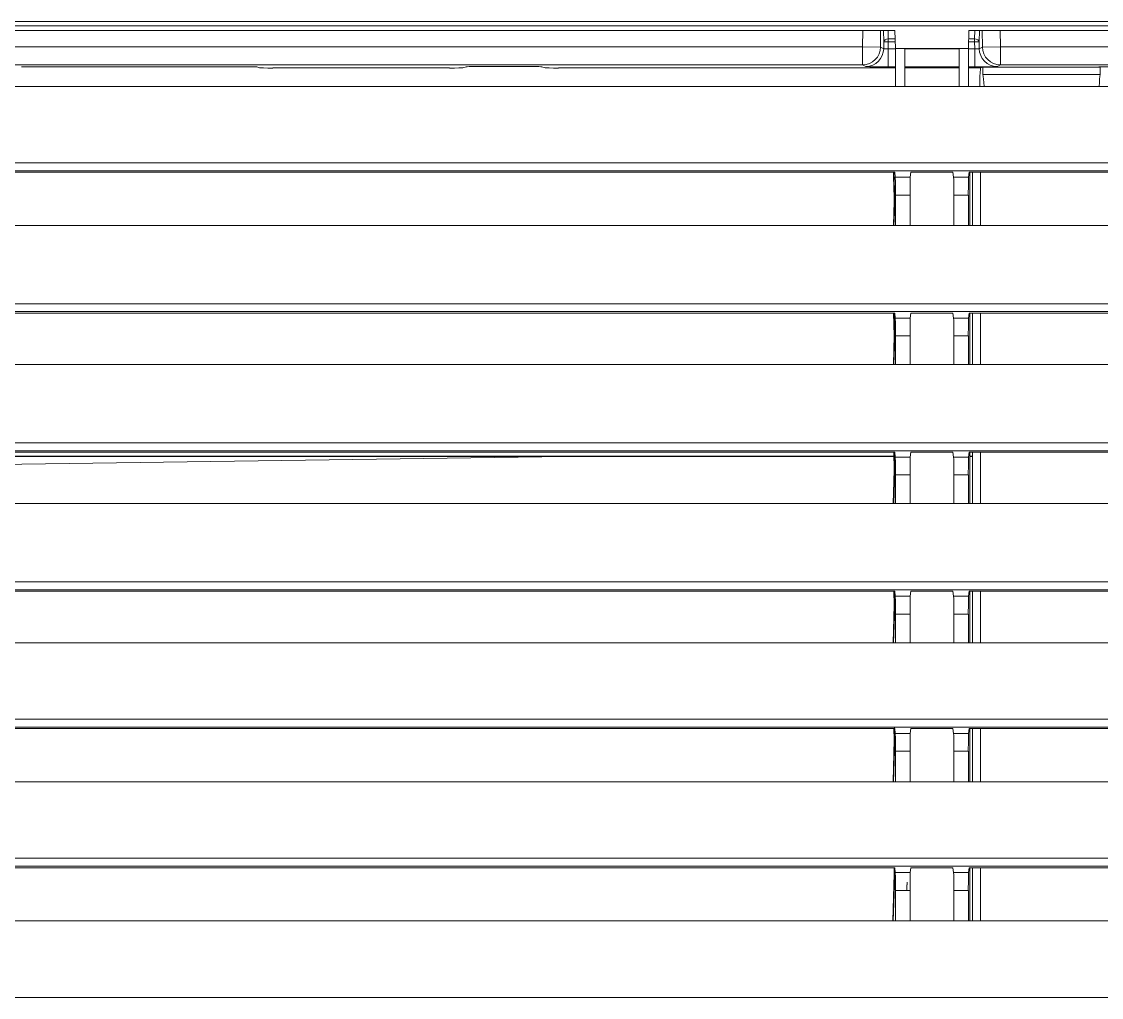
# Model space of a CAD drawing. Header units: millimetres. Extents: x 70151 to 230897, y 35202 to 113211.
# Drawn here: x 178576.7 to 178696.6, y 68894.7 to 69003 of the extents above; entities that cross this region are included whole.
import ezdxf

# ---------------------------------------------------------------- set-up
doc = ezdxf.new("R2010")
doc.units = ezdxf.units.MM
doc.header["$LTSCALE"] = 50
doc.layers.add('2-con', color=2, linetype='Continuous')
doc.layers.add('mark-B', color=2, linetype='Continuous', lineweight=20)

# ---------------------------------------------------------------- blocks, each defined once
blk = doc.blocks.new('무풍1WAY 대형')
at = {"layer": 'mark-B'}
for p, q in [((471.93, -135.26), (-471.95, -135.26)), ((-207.04, -143.76), (-26.88, -143.76)), ((-28.23, -143.76), (-28.23, -149.66)), ((-27.34, -149.66), (-27.34, -143.76)), ((-27.04, -143.76), (-27.04, -149.66)), ((-26.88, -147.14), (-26.88, -143.76)), ((-26.88, -143.76), (-25.25, -143.76)), ((-25.25, -143.76), (-25.25, -147.14)), ((-25.25, -143.76), (-20.4, -143.76)), ((-20.4, -147.14), (-20.4, -143.76)), ((-20.4, -143.76), (-18.78, -143.76)), ((-18.78, -147.14), (-18.78, -143.76)), ((-18.78, -143.76), (122.5, -143.76)), ((-18.66, -147.67), (-18.54, -143.76)), ((-18.65, -148.97), (-18.49, -143.76)), ((-26.88, -147.14), (-25.25, -147.14)), ((-20.4, -147.14), (-18.78, -147.14)), ((-20.04, -147.48), (-20.06, -147.68)), ((-18.78, -147.67), (-18.66, -147.67)), ((-469.22, -149.82), (469.2, -149.82)), ((-26.96, -149.66), (-206.96, -149.66)), ((-26.96, -149.66), (-26.89, -149.13)), ((-25.24, -149.13), (-26.89, -149.13)), ((-25.24, -149.13), (-25.17, -149.66)), ((-20.48, -149.66), (-25.17, -149.66)), ((-20.48, -149.66), (-20.42, -149.13)), ((-18.76, -149.13), (-20.42, -149.13)), ((-18.77, -148.97), (-18.68, -148.97)), ((-18.7, -149.66), (-18.76, -149.13)), ((122.42, -149.66), (-18.7, -149.66)), ((-18.63, -149.66), (-18.65, -148.97)), ((469.2, -150.7), (-469.22, -150.7)), ((-207.04, -159.2), (-26.88, -159.2)), ((-28.23, -159.2), (-28.23, -165.09)), ((-27.34, -165.09), (-27.34, -159.2)), ((-27.04, -159.2), (-27.04, -165.09)), ((-26.88, -162.58), (-26.88, -159.2)), ((-26.88, -159.2), (-25.25, -159.2)), ((-25.25, -159.2), (-25.25, -162.58)), ((-25.25, -159.2), (-20.4, -159.2)), ((-20.4, -162.58), (-20.4, -159.2)), ((-20.4, -159.2), (-18.78, -159.2)), ((-18.78, -162.58), (-18.78, -159.2)), ((-18.78, -159.2), (122.5, -159.2)), ((-18.66, -162.61), (-18.56, -159.2)), ((-18.65, -163.9), (-18.51, -159.2)), ((-26.88, -162.58), (-25.25, -162.58)), ((-20.4, -162.58), (-18.78, -162.58)), ((-18.78, -162.61), (-18.66, -162.61)), ((-18.78, -163.9), (-18.68, -163.9)), ((-18.61, -165.09), (-18.65, -163.9)), ((-466.49, -165.26), (466.47, -165.26)), ((-26.96, -165.09), (-206.96, -165.09)), ((-26.96, -165.09), (-26.89, -164.56)), ((-25.24, -164.56), (-26.89, -164.56)), ((-25.24, -164.56), (-25.17, -165.09)), ((-20.48, -165.09), (-25.17, -165.09)), ((-20.48, -165.09), (-20.42, -164.56)), ((-18.76, -164.56), (-20.42, -164.56)), ((-18.7, -165.09), (-18.76, -164.56)), ((122.42, -165.09), (-18.7, -165.09)), ((466.47, -166.13), (-466.49, -166.13)), ((-207.04, -174.63), (-26.88, -174.63)), ((-28.23, -174.63), (-28.23, -180.34)), ((-27.34, -180.34), (-27.34, -174.63)), ((-27.04, -174.63), (-27.04, -180.34)), ((-26.88, -177.81), (-26.88, -174.63)), ((-26.88, -174.63), (-25.25, -174.63)), ((-25.25, -174.63), (-25.25, -177.81)), ((-25.25, -174.63), (-20.4, -174.63)), ((-20.4, -177.81), (-20.4, -174.63)), ((-20.4, -174.63), (-18.78, -174.63)), ((-18.78, -177.81), (-18.78, -174.63)), ((-18.78, -174.63), (122.5, -174.63)), ((-18.66, -177.55), (-18.57, -174.63)), ((-18.65, -178.84), (-18.52, -174.63)), ((-26.88, -177.81), (-25.25, -177.81)), ((-20.4, -177.81), (-18.78, -177.81)), ((-18.78, -177.55), (-18.66, -177.55)), ((-26.96, -180.34), (-26.89, -179.8)), ((-25.24, -179.8), (-26.89, -179.8)), ((-25.24, -179.8), (-25.17, -180.34)), ((-20.49, -180.34), (-20.42, -179.8)), ((-18.76, -179.8), (-20.42, -179.8)), ((-18.78, -178.84), (-18.68, -178.84)), ((-18.7, -180.34), (-18.76, -179.8)), ((-18.6, -180.34), (-18.65, -178.84)), ((-463.79, -180.51), (463.77, -180.51)), ((-26.96, -180.34), (-206.96, -180.34)), ((-20.49, -180.34), (-25.17, -180.34)), ((-18.72, -180.13), (-18.66, -180.13)), ((122.42, -180.34), (-18.7, -180.34)), ((-18.66, -180.34), (-18.66, -180.13)), ((463.77, -181.38), (-463.79, -181.38)), ((-207.04, -190.07), (-26.88, -190.07)), ((-28.23, -190.07), (-28.23, -195.78)), ((-27.34, -195.78), (-27.34, -190.07)), ((-27.04, -190.07), (-27.04, -195.78)), ((-26.88, -193.25), (-26.88, -190.07)), ((-26.88, -190.07), (-25.25, -190.07)), ((-25.25, -190.07), (-25.25, -193.25)), ((-25.25, -190.07), (-20.4, -190.07)), ((-20.4, -193.25), (-20.4, -190.07)), ((-20.4, -190.07), (-18.78, -190.07)), ((-18.78, -193.25), (-18.78, -190.07)), ((-18.78, -190.07), (122.5, -190.07)), ((-18.66, -192.49), (-18.59, -190.07)), ((-18.65, -193.78), (-18.54, -190.07)), ((-18.78, -192.49), (-18.66, -192.49)), ((-26.88, -193.25), (-25.25, -193.25)), ((-20.4, -193.25), (-18.78, -193.25)), ((-18.78, -193.78), (-18.68, -193.78)), ((-18.59, -195.78), (-18.65, -193.78)), ((15.22, -195.34), (122.5, -193.82)), ((-27.04, -195.34), (-27.34, -195.34)), ((-26.96, -195.78), (-26.89, -195.23)), ((-25.24, -195.23), (-26.89, -195.23)), ((-25.24, -195.23), (-25.17, -195.78)), ((-20.49, -195.78), (-20.42, -195.23)), ((-18.76, -195.23), (-20.42, -195.23)), ((-18.77, -195.07), (-18.66, -195.07)), ((-18.7, -195.78), (-18.76, -195.23)), ((-18.64, -195.78), (-18.66, -195.07)), ((122.47, -195.34), (-18.6, -195.34)), ((-461.06, -195.94), (461.04, -195.94)), ((-26.96, -195.78), (-206.96, -195.78)), ((-20.49, -195.78), (-25.17, -195.78)), ((122.42, -195.78), (-18.7, -195.78)), ((461.04, -196.82), (-461.06, -196.82)), ((-207.04, -205.51), (-26.88, -205.51)), ((-28.23, -205.5), (-28.23, -211.21)), ((-27.34, -211.21), (-27.34, -205.5)), ((-27.04, -205.51), (-27.04, -211.21)), ((-26.88, -208.68), (-26.88, -205.51)), ((-26.88, -205.51), (-25.25, -205.51)), ((-25.25, -205.51), (-25.25, -208.68)), ((-25.25, -205.51), (-20.4, -205.51)), ((-20.4, -208.68), (-20.4, -205.51)), ((-20.4, -205.51), (-18.78, -205.51)), ((-18.78, -208.68), (-18.78, -205.51)), ((-18.78, -205.51), (122.5, -205.51)), ((-18.66, -207.42), (-18.6, -205.51)), ((-18.65, -208.72), (-18.55, -205.51)), ((-18.78, -207.42), (-18.66, -207.42)), ((-26.88, -208.68), (-25.25, -208.68)), ((-20.4, -208.68), (-18.78, -208.68)), ((-18.78, -208.72), (-18.68, -208.72)), ((-18.57, -211.22), (-18.65, -208.72)), ((-26.96, -211.22), (-26.89, -210.67)), ((-25.24, -210.67), (-26.89, -210.67)), ((-25.24, -210.67), (-25.17, -211.22)), ((-20.49, -211.22), (-20.42, -210.67)), ((-18.76, -210.67), (-20.42, -210.67)), ((-18.78, -210.01), (-18.66, -210.01)), ((-18.7, -211.22), (-18.76, -210.67)), ((-18.63, -211.22), (-18.66, -210.01)), ((-458.33, -211.38), (458.31, -211.38)), ((-26.96, -211.22), (-206.96, -211.22)), ((-20.49, -211.22), (-25.17, -211.22)), ((122.42, -211.22), (-18.7, -211.22)), ((458.31, -212.26), (-458.33, -212.26)), ((-207.04, -220.94), (-26.88, -220.94)), ((-28.23, -220.94), (-28.23, -226.83)), ((-27.34, -226.83), (-27.34, -220.94)), ((-27.04, -220.94), (-27.04, -226.83)), ((-26.88, -224.32), (-26.88, -220.94)), ((-26.88, -220.94), (-25.25, -220.94)), ((-25.25, -220.94), (-25.25, -224.32)), ((-25.25, -220.94), (-20.4, -220.94)), ((-20.4, -224.32), (-20.4, -220.94)), ((-20.4, -220.94), (-18.78, -220.94)), ((-18.78, -224.32), (-18.78, -220.94)), ((-18.78, -220.94), (122.5, -220.94)), ((-18.66, -222.36), (-18.62, -220.94)), ((-18.65, -223.65), (-18.57, -220.94)), ((-18.78, -222.36), (-18.66, -222.36)), ((-18.78, -223.65), (-18.68, -223.65)), ((-26.88, -224.32), (-25.25, -224.32)), ((-20.4, -224.32), (-18.78, -224.32)), ((-18.78, -224.95), (-18.66, -224.95)), ((-18.61, -226.84), (-18.66, -224.95)), ((-26.96, -226.84), (-26.89, -226.31)), ((-25.24, -226.31), (-26.89, -226.31)), ((-25.24, -226.31), (-25.17, -226.84)), ((-20.48, -226.84), (-20.42, -226.31)), ((-18.76, -226.31), (-20.42, -226.31)), ((-18.7, -226.84), (-18.76, -226.31)), ((-455.56, -227), (455.55, -227)), ((-26.96, -226.84), (-206.96, -226.84)), ((-20.48, -226.84), (-25.17, -226.84)), ((122.42, -226.84), (-18.7, -226.84)), ((455.55, -227.88), (-455.56, -227.88)), ((-207.04, -236.38), (-26.88, -236.38)), ((-28.16, -236.38), (-28.16, -237.16)), ((-26.88, -240.6), (-26.88, -236.38)), ((-26.88, -236.38), (-25.85, -236.38)), ((-25.85, -236.38), (-25.85, -240.6)), ((-25.85, -236.38), (-19.81, -236.38)), ((-19.81, -240.6), (-19.81, -236.38)), ((-19.81, -236.38), (-18.78, -236.38)), ((-18.78, -240.6), (-18.78, -236.38)), ((-18.78, -236.38), (122.5, -236.38)), ((-81.35, -238.56), (-41.36, -238.55)), ((-41.51, -237.69), (-28.49, -237.69)), ((-41.51, -238.5), (-41.51, -237.69)), ((-28.49, -238.5), (-41.51, -238.5)), ((-41.51, -238.5), (-41.36, -238.55)), ((-28.49, -237.69), (-28.49, -238.5)), ((-28.23, -238.42), (-28.49, -238.5)), ((-28.23, -238.17), (-28.21, -238.16)), ((-28.23, -238.17), (-28.23, -238.42)), ((-28.23, -238.42), (-26.88, -238.42)), ((-27.58, -238.55), (-27.58, -240.54)), ((-27.58, -238.55), (-26.88, -238.55)), ((-25.85, -238.42), (-19.8, -238.42)), ((-25.85, -238.55), (-19.81, -238.55)), ((-18.78, -238.42), (18.63, -238.42)), ((-18.78, -238.55), (-17.98, -238.55)), ((-17.98, -238.55), (-17.98, -240.54)), ((20.12, -238.44), (20.49, -238.56)), ((29.23, -238.44), (28.86, -238.56)), ((30.72, -238.42), (50.34, -238.42)), ((51.83, -238.44), (52.13, -238.54)), ((77.24, -238.56), (53.12, -238.56)), ((-203.39, -238.77), (-30.43, -238.77)), ((-30.43, -238.77), (-30.07, -238.59)), ((-30.43, -238.77), (-30.43, -240.76)), ((-15.49, -238.59), (-15.13, -238.77)), ((-15.13, -238.77), (-15.13, -240.76)), ((-15.13, -238.77), (118.94, -238.77)), ((27.87, -238.58), (21.48, -238.58)), ((-30.43, -240.76), (-203.39, -240.76)), ((-28.44, -240.74), (-30.43, -240.76)), ((-30.41, -242.57), (-30.43, -240.76)), ((-28.08, -240.56), (-28.44, -240.74)), ((-28.44, -240.74), (-28.42, -242.57)), ((-28.07, -241.32), (-28.08, -240.56)), ((-26.88, -240.54), (-27.58, -240.54)), ((-27.58, -240.54), (-27.57, -241.31)), ((-26.88, -240.6), (-26.94, -242.57)), ((-26.88, -240.6), (-25.85, -240.6)), ((-19.81, -240.54), (-25.85, -240.54)), ((-25.85, -240.6), (-19.81, -240.6)), ((-19.81, -240.6), (-18.78, -240.6)), ((-17.98, -240.54), (-18.78, -240.54)), ((-18.78, -240.6), (-18.71, -242.57)), ((-17.99, -241.31), (-17.98, -240.54)), ((-17.49, -240.56), (-17.49, -241.32)), ((-17.12, -240.74), (-17.49, -240.56)), ((-17.14, -242.57), (-17.12, -240.74)), ((-15.13, -240.76), (-17.12, -240.74)), ((-15.13, -240.76), (-15.15, -242.57)), ((118.94, -240.76), (-15.13, -240.76)), ((-28.1, -242.57), (-28.07, -241.32)), ((-27.57, -241.31), (-28.07, -241.32)), ((-27.57, -241.66), (-27.59, -242.57)), ((-27.57, -241.31), (-26.9, -241.31)), ((-27.57, -241.31), (-27.57, -241.66)), ((-26.91, -241.66), (-27.57, -241.66)), ((-18.76, -241.31), (-17.99, -241.31)), ((-17.99, -241.66), (-18.74, -241.66)), ((-17.99, -241.31), (-17.99, -241.66)), ((-17.99, -241.31), (-17.49, -241.32)), ((-17.97, -242.57), (-17.99, -241.66)), ((-17.46, -242.57), (-17.49, -241.32)), ((-569.85, -243.1), (569.83, -243.1)), ((-206.97, -242.57), (-26.94, -242.57)), ((-18.71, -242.57), (122.43, -242.57)), ((581.95, -243.57), (-581.96, -243.57))]:
    blk.add_line(p, q, dxfattribs=at)
for centre, major_axis, ratio, start_param, end_param in [((-26.89, -147.14), (0, -1.99), 0.008727, 0.069813, 1.570796), ((-25.24, -147.14), (0, -1.99), 0.008727, 4.712389, 6.213372), ((-20.42, -147.14), (0, -1.99), 0.008727, 0.069813, 1.570796), ((-18.76, -147.14), (0, -1.99), 0.008727, 4.712389, 6.213372), ((-18.65, -148.97), (0, -1.49), 0.017455, 3.665191, 4.712389), ((-18.65, -148.97), (0, -1.49), 0.017455, 4.712389, 5.193248), ((-26.89, -162.58), (0, -1.99), 0.008727, 0.069813, 1.570796), ((-25.24, -162.58), (0, -1.99), 0.008727, 4.712389, 6.213372), ((-20.42, -162.58), (0, -1.99), 0.008727, 0.069813, 1.570796), ((-18.76, -162.58), (0, -1.99), 0.008727, 4.712389, 6.213372), ((-18.65, -163.9), (0, -1.49), 0.017455, 3.665191, 4.712389), ((-18.65, -163.9), (0, -1.49), 0.017455, 4.712389, 5.759587), ((-26.89, -177.81), (0, -1.99), 0.008727, 0.069813, 1.570796), ((-25.24, -177.81), (0, -1.99), 0.008727, 4.712389, 6.213372), ((-20.42, -177.81), (0, -1.99), 0.008727, 0.069813, 1.570796), ((-18.76, -177.81), (0, -1.99), 0.008727, 4.712389, 6.213372), ((-18.65, -178.84), (0, -1.49), 0.017455, 3.665191, 4.712389), ((-18.65, -178.84), (0, -1.49), 0.017455, 4.712389, 5.759587), ((-18.65, -193.78), (0, -1.49), 0.017455, 3.665191, 4.712389), ((-26.89, -193.25), (0, -1.99), 0.008727, 0.069813, 1.570796), ((-25.24, -193.25), (0, -1.99), 0.008727, 4.712389, 6.213372), ((-20.42, -193.25), (0, -1.99), 0.008727, 0.069813, 1.570796), ((-18.76, -193.25), (0, -1.99), 0.008727, 4.712389, 6.213372), ((-18.65, -193.78), (0, -1.49), 0.017455, 4.712389, 5.759587), ((-18.65, -208.72), (0, -1.49), 0.017455, 3.665191, 4.712389), ((-26.89, -208.68), (0, -1.99), 0.008727, 0.069813, 1.570796), ((-25.24, -208.68), (0, -1.99), 0.008727, 4.712389, 6.213372), ((-20.42, -208.68), (0, -1.99), 0.008727, 0.069813, 1.570796), ((-18.76, -208.68), (0, -1.99), 0.008727, 4.712389, 6.213372), ((-18.65, -208.72), (0, -1.49), 0.017455, 4.712389, 5.759587), ((-18.65, -223.65), (0, -1.49), 0.017455, 3.665191, 4.712389), ((-18.65, -223.65), (0, -1.49), 0.017455, 4.712389, 5.759587), ((-26.89, -224.32), (0, -1.99), 0.008727, 0.069813, 1.570796), ((-25.24, -224.32), (0, -1.99), 0.008727, 4.712389, 6.213372), ((-20.42, -224.32), (0, -1.99), 0.008727, 0.069813, 1.570796), ((-18.76, -224.32), (0, -1.99), 0.008727, 4.712389, 6.213372), ((-41.58, -232.65), (0, -5.18), 0.052408, 0.231642, 0.768042), ((-28.43, -232.65), (0, -5.18), 0.052408, 5.515143, 6.051544), ((-28.21, -237.16), (0, -0.996), 0.052408, 0.017453, 1.570796), ((-27.58, -238.59), (2.49, 0), 0.017454, 1.570997, 3.106887), ((-17.98, -238.59), (-2.49, 0), 0.017454, 3.176298, 4.712188), ((18.63, -238.44), (-1.49, 0), 0.017455, 3.193953, 4.712389), ((30.72, -238.44), (-1.49, 0), 0.017455, 4.712389, 6.230825), ((50.34, -238.44), (-1.49, 0), 0.017455, 3.193953, 4.712389), ((53.12, -238.54), (-0.996, 0), 0.017455, 0.05236, 1.570793), ((77.24, -238.54), (-0.996, 0), 0.017455, 1.5708, 3.089233), ((-30.43, -240.76), (-0.89, 1.78), 0.999246, 4.258388, 5.817071), ((-30.07, -240.58), (-0.89, 1.78), 0.999246, 4.258388, 5.817071), ((-15.49, -240.58), (0.89, 1.78), 0.999246, 0.466114, 2.024798), ((-15.13, -240.76), (0.89, 1.78), 0.999246, 0.466114, 2.024798), ((21.48, -238.56), (-0.996, 0), 0.017455, 0.05236, 1.570796), ((27.87, -238.56), (-0.996, 0), 0.017455, 1.570796, 3.089233), ((-27.58, -240.58), (0.498, -0.023), 0.086991, 1.575842, 3.111732), ((-17.98, -240.58), (-0.498, -0.023), 0.086991, 3.171454, 4.707343), ((-27.57, -241.31), (0.498, -0.012), 0.70701, 3.190961, 4.728939), ((-17.99, -241.31), (0.498, 0.012), 0.70701, 4.695839, 6.233817)]:
    blk.add_ellipse(centre, major_axis=major_axis, ratio=ratio, start_param=start_param, end_param=end_param, dxfattribs=at)
for points, knots in [([(-20.03, -147.13), (-20.03, -147.13), (-20.03, -147.14), (-20.03, -147.15), (-20.03, -147.16), (-20.03, -147.17), (-20.03, -147.18), (-20.03, -147.19), (-20.03, -147.2), (-20.03, -147.21), (-20.03, -147.22), (-20.03, -147.23), (-20.03, -147.24), (-20.03, -147.25), (-20.03, -147.26), (-20.03, -147.28), (-20.03, -147.29), (-20.03, -147.3), (-20.03, -147.31), (-20.03, -147.32), (-20.03, -147.33), (-20.03, -147.34), (-20.03, -147.35), (-20.03, -147.36), (-20.04, -147.37), (-20.04, -147.38), (-20.04, -147.39), (-20.04, -147.4), (-20.04, -147.41), (-20.04, -147.42), (-20.04, -147.43), (-20.04, -147.43), (-20.04, -147.44), (-20.04, -147.45), (-20.04, -147.46), (-20.04, -147.47), (-20.04, -147.48), (-20.04, -147.48)], [0, 0, 0, 0, 0.027034, 0.054157, 0.081369, 0.108672, 0.136064, 0.163545, 0.191117, 0.218779, 0.24653, 0.274372, 0.302305, 0.330327, 0.35844, 0.386644, 0.414939, 0.443324, 0.4718, 0.500367, 0.529024, 0.557773, 0.586614, 0.615545, 0.644568, 0.673683, 0.702888, 0.732186, 0.761575, 0.791056, 0.820629, 0.850294, 0.880051, 0.9099, 0.939841, 0.969874, 1, 1, 1, 1]), ([(-20.06, -147.68), (-20.06, -147.69), (-20.06, -147.69), (-20.06, -147.7), (-20.06, -147.71), (-20.06, -147.71), (-20.06, -147.72), (-20.06, -147.73), (-20.06, -147.74), (-20.06, -147.75), (-20.07, -147.75), (-20.07, -147.76), (-20.07, -147.77), (-20.07, -147.78), (-20.07, -147.79), (-20.07, -147.8), (-20.07, -147.81), (-20.07, -147.82), (-20.07, -147.82), (-20.07, -147.83), (-20.07, -147.84), (-20.07, -147.85), (-20.07, -147.86), (-20.07, -147.87), (-20.07, -147.88), (-20.07, -147.89), (-20.07, -147.9), (-20.07, -147.91), (-20.07, -147.92), (-20.07, -147.92), (-20.07, -147.93), (-20.07, -147.94), (-20.07, -147.95), (-20.07, -147.96), (-20.07, -147.97), (-20.07, -147.98), (-20.07, -147.99), (-20.07, -148), (-20.07, -148.01), (-20.07, -148.02), (-20.07, -148.03), (-20.07, -148.03), (-20.07, -148.04)], [0, 0, 0, 0, 0.026365, 0.052659, 0.078883, 0.105036, 0.131119, 0.157131, 0.183073, 0.208944, 0.234745, 0.260475, 0.286136, 0.311726, 0.337246, 0.362696, 0.388076, 0.413386, 0.438627, 0.463797, 0.488898, 0.513928, 0.53889, 0.563781, 0.588603, 0.613356, 0.638039, 0.662653, 0.687198, 0.711673, 0.736079, 0.760416, 0.784684, 0.808883, 0.833013, 0.857074, 0.881067, 0.904991, 0.928846, 0.952632, 0.97635, 1, 1, 1, 1]), ([(122.47, -195.31), (117.66, -195.31), (108.45, -195.31), (95.56, -195.31), (81.81, -195.31), (65.16, -195.31), (43.29, -195.31), (16.57, -195.31), (-4.59, -195.31), (-16.86, -195.31), (-18.6, -195.31)], [0, 0, 0, 0, 0.102444, 0.19584, 0.274074, 0.39483, 0.549884, 0.739235, 0.962884, 1, 1, 1, 1])]:
    blk.add_open_spline(points, degree=3, knots=knots, dxfattribs=at)
for points, degree in [([(-27.04, -195.31), (-27.14, -195.31), (-27.24, -195.31), (-27.34, -195.31)], 3), ([(-18.55, -226.84), (-18.65, -223.65)], 1)]:
    blk.add_open_spline(points, degree=degree, dxfattribs=at)
blk = doc.blocks.new('dpdjzjs')
at = {"layer": 'mark-B', "rotation": 180}
blk.add_blockref('무풍1WAY 대형', (178654.91, 88751.49), dxfattribs=at)

msp = doc.modelspace()

# ---------------------------------------------------------------- block references
at = {"layer": '2-con'}
msp.add_blockref('dpdjzjs', (0, -19992.04), dxfattribs=at)

doc.saveas('drawing.dxf')
